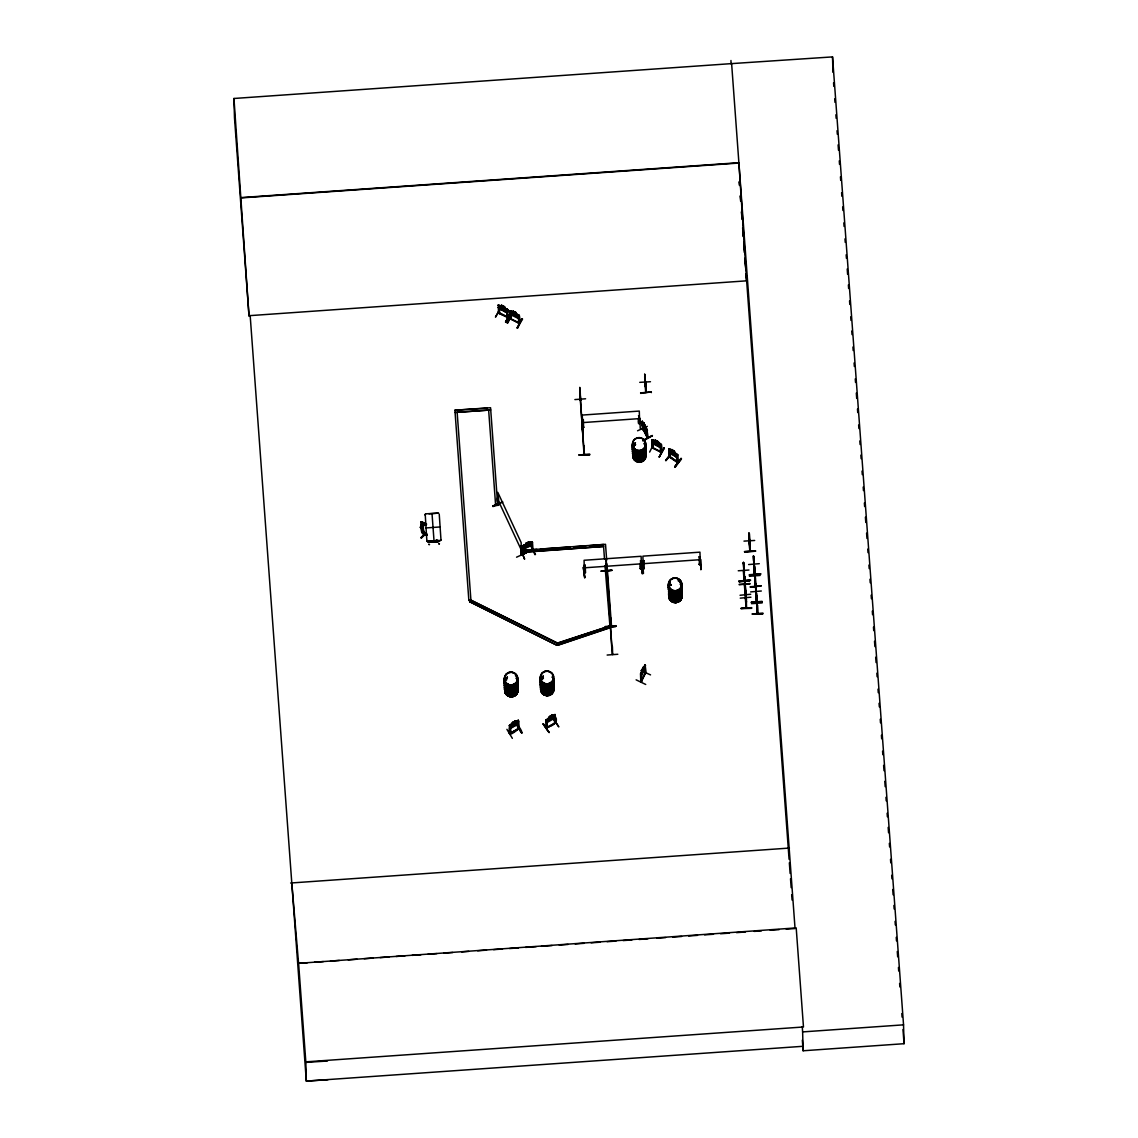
<?xml version="1.0" encoding="UTF-8"?>
<svg xmlns="http://www.w3.org/2000/svg" width="1138" height="1138" viewBox="0 0 1138 1138"><rect width="100%" height="100%" fill="white"/><g stroke="black" fill="none" stroke-linecap="round" stroke-linejoin="round"><path stroke-width="1.5" d="M497.676 504.646L498.202 505.286M498.586 505.087C494.874 496.922 500.35 492.569 498.017 505.414M580.238 391.899L580.522 400.476L580.423 399.054M583.979 454.389L584.207 445.982M606.796 570.508L606.526 571.76L606.44 570.636M610.58 617.422L610.836 625.63M644.833 382.382L645.445 382.965L645.246 380.576M645.417 383.136L645.374 386.678M645.573 391.543L646.085 391.045L645.758 392.468L645.843 383.862L646.185 392.411L645.417 382.055M438.543 541.304C409.637 541.745 448.13 543.352 436.21 539.853L438.699 541.759L429.296 541.745M438.614 541.219L430.861 541.873M505.03 679.414L505.286 678.433M516.894 678.803L515.983 678.376L516.823 677.835M541.332 677.864L541.432 678.234M633.496 443.976L634.293 445.157M633.354 451.032L633.269 450.022M635.018 444.432L634.833 445.186M635.075 444.716L634.52 443.905M644.748 443.407L644.862 443.905M669.372 584.662L670.14 585.558L670.808 584.747M680.055 584.05L680.922 584.135M749.046 541.19L749.188 535.756M745.162 585.999L745.447 598.901L745.575 589.64L746.3 597.991M745.987 606.796L746.272 599.484M750.369 551.148L749.174 537.022M745.774 597.478L746.158 607.72M754.949 573.268L753.584 556.752L757.766 613.482L757.737 612.585M754.551 575.771L755.091 577.051L754.21 568.659M754.963 574.448L754.352 573.31M756.329 592.173L756.201 591.276M757.197 603.922L757.14 605.544M757.225 612.315C757.439 616.938 757.624 601.86 757.197 605.971M757.396 613.339L757.495 605.003M528.544 551.617L523.295 554.135M677.48 454.645L677.793 462.81L669.13 456.907L670.282 457.149L670.111 454.062M669.187 456.879L668.959 448.856L669.969 449.112M670.054 457.433L669.998 449.538L669.201 448.998L669.528 456.551L677.878 462.028M580.053 399.196L580.551 399.993M580.551 400.334L579.754 387.347L583.979 454.119M610.878 625.872L610.395 624.719M744.565 580.565L743.854 570.607M744.921 585.43C743.968 557.392 746.201 604.093 744.921 578.431M746.571 607.934L746.172 596.298M753.74 564.405C754.138 571.973 752.943 543.395 753.783 562.243M754.935 576.369L754.935 573.979M755.803 592.485L755.774 586.226M756.272 592.187L756.215 593.026M756.941 601.348L757.097 605.075M517.875 728.818L509.568 733.768L509.397 725.518M518.146 729.259C509.099 736.528 507.932 735.689 510.293 725.688L510.592 733.185M518.857 728.519L517.932 729.33L518.515 728.448M509.98 734.01L518.942 728.519M546.994 727.111C548.687 727.936 544.462 727.907 547.25 727.082M546.325 727.58L555.614 722.701M554.505 722.829L555.33 722.388M610.153 627.123L610.779 627.493L610.224 626.81M612.201 654.122L606.255 563.708M640.637 676.399L645.26 667.238M641.306 680.709L640.836 681.804M641.32 682.032L645.331 672.487M645.772 672.729L645.232 665.261L645.445 673.724M641.633 674.165L642.629 671.05L641.633 671.918L644.208 666.811L643.269 669.784L644.307 668.888L641.718 674.037M523.011 553.708L532.57 549.597M523.836 546.425C522.285 544.348 524.831 553.836 524.12 553.708M531.987 550.351L532.669 549.554M531.688 549.981L532.826 549.939M532.712 550.237L532.385 542.328L531.503 542.712L531.759 550.109M610.708 627.479L610.437 619.485M424.986 514.831L425.925 513.807L438.642 513.153M441.003 540.209L439.24 514.191M505.357 678.675L505.585 679.457M505.869 679.671L506.481 678.461L505.443 678.817M540.948 677.793L542.641 677.224M552.997 676.925L551.93 677.138L552.912 677.551M669.215 584.448L669.229 585.458M669.457 584.776L670.396 584.221M671.022 585.33L670.993 584.548M641.021 672.444L640.566 673.909L645.189 664.748L645.431 672.8L640.836 681.918M642.045 670.41L641.334 673.981L643.553 670.339L644.264 666.342L643.596 667.608M642.757 428.528L647.351 438.016M646.583 428.613L647.095 430.064L642.287 421.515L643.255 429.723L642.956 428.67L647.764 437.817L647.252 436.935M643.34 429.495L647.28 436.764M646.882 437.248L647.038 429.481L647.735 437.945L647.138 429.922M744.352 584.576L745.191 594.776L744.622 576.994M755.219 585.216L755.604 584.121M755.817 586.198L755.205 585.06M645.715 684.464L636.128 679.841M582.713 427.376L583.666 427.191M582.67 426.85L583.652 427.518L583.41 426.75L582.485 427.561L583.566 427.475L583.339 419.581L582.371 419.652L583.339 419.581M584.32 572.77L584.093 560.28L641.135 556.283L641.377 568.886L641.548 568.132L640.395 568.844L641.363 568.602M644.336 568.289L643.297 568.673L644.108 568.403M640.822 670.538L650.538 674.891M642.003 670.481L643.624 666.541M641.064 673.54L641.32 681.747M645.573 665.417L644.805 666.1M644.805 669.101L641.192 676.285M645.289 673.696L640.794 682.018L640.523 673.767M498.515 313.092L498.302 304.913L507.676 309.536L507.889 317.644L506.823 317.175L507.135 316.492L508.06 317.317L498.757 312.353L499.298 313.419L498.344 313.007L507.79 317.587M504.931 308.057L499.07 308.626L506.638 312.523L498.302 307.502L506.623 312.566L507.648 311.968M499.354 308.811L498.316 307.502M501.389 305.197L504.518 306.734L501.389 305.212L502.982 308.028L505.656 308.54L503.665 308.583M499.568 309.451L495.457 317.132L500.051 309.55M506.51 308.725L507.591 309.721L498.245 305.012M506.723 309.621L507.761 309.721L506.723 309.621L506.979 317.317M507.007 317.26L506.894 309.308M510.436 312.722L505.528 322.082L510.137 314.657M510.549 312.922L505.613 322.111M506.054 322.324L510.08 314.629M488.643 410.107L495.642 505.5L497.719 505.357L490.563 407.717L454.916 410.221L468.856 600.451L470.933 600.309L557.52 643.283L611.476 625.459L557.506 643.041L556.567 645.075L469.98 601.86L470.933 600.082L557.506 643.041L558.203 645.175L610.082 627.735L609.954 614.933M469.98 602.102L470.933 600.082L468.856 600.451M501.502 308.398L501.474 306.62L504.39 308.057L504.433 309.821L501.517 308.37L504.433 309.792M504.376 308.113L501.474 306.634M519.269 323.519L518.331 315.553L519.369 315.667L519.668 323.263L510.251 318.555L509.867 310.902L510.948 311.015M510.052 311.015L510.891 311.115M510.848 311.058L519.284 315.468C520.663 327.63 519.298 321.471 518.587 323.249M510.919 314.785L509.98 313.291L510.919 314.785L518.245 318.455M512.954 311.2L516.126 312.651L512.954 311.2L513.082 312.21L511.531 311.741L511.574 313.476L517.605 316.478L516.026 312.637M507.064 322.993L512.527 313.917L507.591 323.263M509.98 318.882L511.204 319.038L510.194 318.199M518.174 314.586L519.227 315.567M519.284 315.468L518.331 315.553M519.298 318.057L518.174 318.384M518.743 322.481L518.601 323.192L518.501 315.24M517.107 327.858L522.043 318.668L517.619 328.256M517.107 328.014L522.57 319.081M655.147 440.136L658.262 441.715L655.147 440.136C656.484 442.71 649.969 438.671 653.098 440.036M653.056 439.979L660.239 443.763L658.162 441.686M652.088 442.398L660.381 447.519L661.477 447.035L660.296 447.447M652.885 440.79L652.202 440.036L653.184 448.372L652.117 447.632M653.07 443.82L660.381 447.519M654.236 442.838L649.642 452.085M652.074 439.809L652.273 448.045L652.302 447.248M661.306 444.503L661.619 452.654L653.184 447.917M661.406 444.545L660.467 444.617L660.566 452.17L660.637 444.304L661.491 444.73L661.79 452.327L660.652 451.886M661.775 452.056L652.245 447.945M664.194 447.746L659.201 457.063L664.251 447.789M664.336 447.959L659.201 457.063M517.477 724.38L518.402 722.801L517.562 724.365L510.478 728.476L509.411 728.164L517.562 724.365M554.149 718.562L555.131 717.082M555.614 722.986L554.647 723.54L554.306 715.603C559.555 720.624 554.078 725.859 547.25 727.168M425.071 514.575L425.669 513.85M425.228 514.461L426.85 540.692M440.989 539.896L440.136 540.778L427.419 541.219M644.08 443.55L644.99 443.365M645.075 443.991L644.165 444.048M669.158 584.448L671.064 584.562M669.457 585.558L670.951 585.259M641.163 680.766L641.647 681.378L641.391 673.696M646.825 437.148L647.038 429.481M531.332 545.628L532.328 544.177L523.821 548.801L531.403 545.628M582.457 426.921L582.713 427.604L582.258 415.071L639.3 411.074L639.641 423.549L638.546 423.279L639.727 423.322M582.457 427.205L583.41 426.793M638.66 423.265L639.613 423.194M584.292 572.144C585.914 575.501 584.377 563.026 584.235 565.216M584.434 572.371L585.401 572.514M640.367 568.488L641.476 568.772M699.116 556.823L700.112 557.108L699.116 556.823L699.457 564.818L699.187 564.092L700.297 564.647L699.955 552.158L642.913 556.155L643.155 568.644L644.065 567.834L644.336 568.559M699.443 564.491L700.411 564.363L699.415 564.249M512.356 738.349L506.908 729.344M543.096 723.939L549.085 732.531L543.054 723.981M669.201 448.998L669.77 449.837M669.926 449.055L677.579 454.702M671.776 449.567L674.692 451.459L676.029 455.485L670.524 451.644L670.481 449.923L671.889 450.591L671.847 449.482L673.312 452.526L675.716 453.365L673.938 453.18L675.872 455.57L673.369 452.981L670.922 452.156L672.757 452.355L670.908 450.065L671.861 450.406M669.926 452.867L669.087 451.245L676.626 457.533C679.386 457.732 670.438 454.588 669.998 452.782M670.851 453.493L665.588 460.477L671.292 453.82M665.986 460.734L671.292 453.664M677.565 462.725L676.925 454.361L677.722 454.916L677.693 462.839M677.722 454.916L676.712 454.659M677.167 461.615L676.811 461.928M676.911 462.199L676.925 454.361M675.232 467.177L681.506 458.77L674.806 466.736M644.677 665.474L645.189 664.748M520.706 549.512L524.618 559.185L520.777 549.526M421.387 527.435L420.349 527.15L424.303 523.295L426.11 524.077M420.377 527.577L424.303 523.295M420.349 527.15L421.359 527.008M424.417 524.035L426.48 523.964M424.858 524.063L421.387 521.773L420.875 524.689A15.818 13.628 -66.5 0 0 421.259 529.91L421.785 532.598L426.906 534.832M421.103 537.463C432.013 527.847 418.115 539.583 422.042 537.392L425.669 533.878L421.131 537.89M509.298 725.575L518.345 720.311L518.359 722.957M509.454 725.617L510.45 724.721M509.71 733.569L518.672 728.491L518.345 720.311M518.914 728.875L518.473 720.937L517.634 721.421L517.747 729.017M547.392 727.523L546.965 719.87C544.604 725.831 547.805 735.859 546.112 719.799L555.06 714.593L554.092 714.82M633.269 443.877L634.25 443.55M506.737 679.656L505.044 679.116M549.071 717.637L547.563 718.832L547.606 720.567L551.958 718.789L553.438 717.168L553.395 715.446L551.887 716.001L551.958 714.991L548.971 717.665M510.734 733.341L510.293 725.688M525.884 544.249C515.258 549.256 537.15 539.099 529.085 542.854M543.438 723.74L549.085 732.531M652.174 439.88L652.287 447.718M525.941 544.12L524.348 545.13L524.39 546.866L530.593 544.163L530.55 542.442L528.942 542.826M610.907 625.701L610.295 624.833M743.982 569.128C744.622 573.609 742.275 550.408 743.911 571.233M756.201 592.727L755.973 584.093M756.599 603.339L756.656 604.235M516.097 724.024L514.561 723.768L516.453 721.634L513.963 723.91L511.375 724.55L513.309 724.508L511.346 726.769L513.921 724.351C520.891 722.573 526.652 745.262 516.567 723.868M552.755 718.206L551.219 717.964L553.082 715.802L550.621 718.092L548.032 718.732L549.981 718.69L548.004 720.951L550.579 718.533L552.755 718.206L558.801 726.898L553.224 718.05M638.788 423.45L639.499 423.094M512.342 722.658L517.434 720.639M512.441 722.63L515.258 720.994M512.413 723.768L515.23 722.132M509.653 726.485L510.493 726.001M517.932 729.33L517.833 721.734L518.658 721.25M552.015 715.091L549 716.84L549.113 719.685L551.93 718.05L551.887 716.314L549.071 717.95M546.325 720.667L546.965 719.87M555.33 715.432L554.306 715.603M546.653 728.192L555.572 722.786L555.003 714.493M546.681 728.249L547.15 720.183M642.188 421.06L642.429 429.211M646.27 430.264L643.895 422.753L646.27 430.207L643.112 424.403M643.866 423.805L643.425 422.995M646.669 433.592C647.835 435.157 641.021 426.266 642.116 422.852L642.799 423.009M646.725 432.397L642.885 425.342M637.565 430.776L647.294 426.366M643.838 428.67L645.488 432.596L645.26 431.458M643.852 429.595L643.169 426.878M646.981 431.757L642.23 422.795M647.494 430.306L646.711 429.652M642.828 440.449L652.387 435.726M642.885 440.548L652.316 435.47M643.098 440.947L652.359 435.683M634.591 445.271L633.141 444.802M505.428 678.248L506.695 678.319M506.552 679.813L505.372 679.756M541.048 678.248L542.499 678.717M669.3 456.196L678.006 462.455M521.745 732.915L516.097 724.152M498.302 497.775L497.562 497.064M425.74 535.031L427.276 534.789L424.872 534.576M498.046 504.091L498.586 505.272L498.103 504.461L492.754 506.069L502.726 502.171M492.782 506.097L502.541 501.787M499.511 503.565L493.01 506.595M498.501 505.03L497.79 492.341L521.176 542.627L521.133 555.003L520.891 546.368L521.161 554.903L521.247 553.964M526.282 552.826L516.552 557.193M525.955 544.433L528.942 543.139M532.527 542.655L531.503 542.712M531.702 550.251L532.684 549.825M522.883 553.793L532.726 550.195M534.945 554.704L530.621 545.102L535.486 554.462M507.633 317.36L507.875 316.905M652.401 447.305L653.354 448.059M652.401 447.575L661.363 452.369M514.404 313.96L517.235 314.415L515.286 314.486L517.406 316.606L514.661 314.373L511.986 313.932L513.992 313.832L511.972 311.826L514.476 313.889M506.552 312.495L507.733 312.082L507.562 309.55M518.231 318.284L519.241 317.9M656.64 442.966L659.371 443.464L657.423 443.536L659.542 445.655L656.811 443.422L654.137 442.952L656.142 442.881L654.122 440.847L656.797 443.123M558.189 644.947L610.068 627.507M424.887 534.647L425.953 534.888M532.584 549.867L532.314 541.788L531.19 541.844M638.589 422.923L639.727 422.909M643.326 567.89L644.108 568.36M643.183 568.218L644.222 568.573L643.994 560.664L643.027 560.735L643.994 560.664M517.321 720.596L518.402 720.411M523.75 553.637L523.679 546.098M639.542 423.663L639.613 422.923M421.003 522.072L422.34 521.929M422.767 528.672A8.876 7.653 -66.5 0 0 423.805 532.2L425.242 533.181A8.279 7.141 -66.5 0 1 424.517 523.295L423.265 524.831A8.876 7.653 -66.5 0 0 422.753 527.719M421.785 532.598L423.379 532.584M633.809 443.834L634.577 444.19M644.649 444.361L644.777 444.247A6.686 6.458 -1.5 0 1 645.474 445.712A6.672 6.444 -1.5 0 0 644.677 444.218M542.271 678.831L541.546 678.789M581.916 422.212L582.741 432.525M583.31 567.464L584.719 577.748L583.296 567.478M643.468 573.495L642.714 563.154M426.409 523.864L424.431 523.75M427.234 534.334L426.11 534.447A24.538 6.472 -4.2 0 1 424.303 534.561L423.421 534.519L422.781 525.742M426.423 524.618L425.399 524.774A24.197 6.373 -4.2 0 1 422.724 524.917L423.464 524.974A24.538 6.472 -4.2 0 0 425.399 524.846A25.192 6.643 -4.2 0 1 424.005 524.945M426.466 524.774L425.413 525.002A25.192 6.643 -4.2 0 1 424.019 525.087M426.124 534.59L427.177 534.519M427.191 534.661L426.124 534.746A25.192 6.643 -4.2 0 1 424.261 534.86L424.033 534.874M645.118 374.686L645.459 386.963L644.833 374.957L645.047 380.192M639.755 382.34L650.467 381.728M640.594 392.894L651.277 391.913L640.637 393.407M574.889 399.58L585.586 398.784M638.461 415.726C640.025 414.801 637.223 421.088 638.688 423.635M639.912 418.158L640.225 428.372M578.943 454.987L589.683 454.745L578.943 454.987L589.64 454.019M606.611 563.338L606.924 572.869M640.281 560.934C641.932 560.095 638.759 565.799 640.395 568.844L640.481 568.203M641.163 563.424L642.131 573.708M606.426 570.807C587.393 572.115 625.559 568.772 606.938 570.977M584.548 572.812L585.515 572.684L585.174 564.789M699.315 564.363L700.24 564.249M700.809 569.612L700.539 559.242L700.965 569.583M605.373 626.967L616.056 626.156M616.028 625.687L605.331 626.497M605.089 627.209L615.786 626.441L605.103 627.379M612.415 646.54L612.657 654.592L612.6 653.753M607.137 655.047L617.82 654.265M250.175 315.752L249.009 315.838L234.471 117.541L233.959 98.48L731.62 63.614L795.049 928.537L786.187 929.149M802.347 1040.132L803.129 1050.772L904.041 1043.702L903.544 1024.84L832.532 56.9L731.62 63.614M241.228 197.571L738.889 162.691L746.656 280.83L248.994 315.695L233.959 98.48M241.242 197.912L738.903 163.047M644.99 381.13L644.762 374.217L645.018 383.307M644.691 376.706L644.791 378.684M487.178 408.186L454.916 410.221M456.765 412.34L489.027 410.078M582.457 422.611L639.499 418.613M497.704 505.13L495.642 505.5M428.983 513.793L438.116 513.153M440.136 540.45L427.675 541.29M748.832 533.039L749.16 539.014M749.032 534.462L749.33 533.509L750.269 551.148L749.487 541.674M536.88 549.355L522.868 550.337L605.516 544.305L606.682 560.195M540.379 549.113L570.166 547.022M573.666 546.781L585.928 545.927M589.427 545.671L603.439 544.462L604.477 558.801M748.904 535.529L749.188 537.662M523.011 552.115L603.581 546.468L523.011 552.343L522.868 550.109M749.43 539.469L749.444 541.404M743.982 541.119L754.679 540.465M749.7 543.637L749.999 542.684M749.586 545.443L749.089 536.539M744.75 551.646L744.778 552.215C777.752 549.227 722.232 553.353 755.433 550.735M584.292 567.819L641.334 563.822M643.112 563.694L700.154 559.697M753.655 556.994L753.456 556.254M753.655 557.691L753.953 556.724M753.683 558.388L753.868 561.119M753.825 559.299L753.598 558.075M743.64 563.139L744.423 572.428M743.655 563.893L743.214 562.983M759.302 563.68L748.619 564.548M753.854 565.145L754.153 564.164M754.323 566.852L753.797 560.252M754.21 566.411L754.224 564.861L754.722 577.08M743.768 567.108L745.561 594.633M754.266 568.9L754.437 568.004L754.38 568.772M738.249 570.778L748.946 570.024M754.537 570.138L755.006 574.249M754.451 569.825L754.707 571.006M744.266 572.13L744.024 580.252M754.494 572.457L754.508 570.494L754.494 572.514M744.38 574.918L743.74 566.568L743.868 567.734M749.373 574.704L760.07 573.979L749.416 575.444C755.917 573.78 771.905 573.353 749.373 574.932M760.17 575.43L749.473 576.297M744.793 577.179L744.508 585.501M754.736 572.869L755.191 578.602M744.807 581.148L745.518 588.958L744.721 578.73L744.778 580.935M754.878 577.151L755.191 578.147M739.003 580.935C753.37 579.967 753.256 580.536 739.046 581.66C745.546 580.01 761.535 579.583 739.003 581.162M739.046 581.632L749.743 580.892M755.134 580.65L754.636 565.899M739.273 584.818L749.928 583.495M739.231 584.278L749.97 584.064M760.924 585.729L750.283 587.194L760.938 585.985M760.938 585.928L750.241 586.739M755.632 588.076L757.396 613.51M756.087 591.988L755.732 585.216M745.219 590.352L745.788 593.097M745.646 590.508L746.329 602.045M755.959 590.067L756.272 593.794L755.86 592.315M761.322 591.006L750.625 591.916M745.632 592.13L746.144 599.313M745.859 594.207L745.731 592.386M756.116 592.229L757.083 604.776M750.724 594.249L740.041 595.259M746.059 596.084L746.115 594.648M756.457 595.871L756.528 596.796M756.514 596.113L756.329 595.373L756.528 596.198M750.938 597.208L740.255 598.147M756.542 597.493L756.998 601.732L756.742 600.224M746.229 598.389L746.428 599.783M746.343 600.423L746.172 608.09L745.319 598.005M751.379 602.158L762.119 602.059L751.393 602.358M751.393 602.301L762.076 601.319M762.175 602.912L751.493 603.666M741.009 608.304L751.749 608.289L741.023 608.588M741.009 608.531L751.706 607.635M752.246 614.051L762.986 613.809L752.246 613.979L762.929 613.069M290.617 883.017L789.445 848.066M307.431 962.705L298.569 963.317L796.202 927.897L803.471 1026.988L305.823 1061.854L306.321 1081.1L327.972 1079.72M314.529 962.207L323.391 961.582M330.475 961.084L339.352 960.458M348.214 959.846L357.076 959.22M364.174 958.722L373.036 958.096M380.135 957.613L388.997 956.987M396.095 956.489L404.957 955.863M412.041 955.365L420.918 954.754M428.002 954.256L436.878 953.63M443.962 953.132L452.824 952.506M461.701 951.894L468.785 951.396M477.661 950.771L486.523 950.159M493.608 949.661L502.484 949.035M509.568 948.537L518.444 947.911M525.528 947.413L536.169 946.674M541.489 946.304L552.129 945.55M559.227 945.052L568.09 944.44M575.174 943.943L584.05 943.317M591.134 942.819L600.011 942.207M607.095 941.709L615.957 941.083M623.055 940.585L631.917 939.96M639.015 939.462L647.878 938.85M656.74 938.224L665.616 937.598M672.7 937.1L681.562 936.489M688.661 935.991L697.523 935.365M704.621 934.867L713.483 934.255M720.582 933.757L729.444 933.132M736.542 932.634L745.404 932.008M754.266 931.396L761.365 930.898M770.227 930.272L779.089 929.646M803.129 1050.772L802.631 1031.91L903.544 1024.84M802.205 1046.348L306.321 1081.1L250.175 315.624L248.994 315.695M305.838 1062.394L327.488 1061.029M503.053 308.469L500.35 308.028L502.37 307.929L499.909 305.852L499.952 307.587L501.531 309.109L505.983 310.603L504.419 306.719L505.941 308.867M505.997 310.56L499.952 307.573M424.403 523.807L424.943 524.22M641.704 563.367L642.572 573.68M422.369 532.527L423.009 532.641M633.98 443.578L634.904 443.976M680.538 584.619L680.666 584.633A6.686 6.458 -1.5 0 1 676.513 594.505A6.686 6.458 -1.5 0 1 668.618 586.98A6.672 6.444 -1.5 0 0 676.513 594.491A6.672 6.444 -1.5 0 0 680.709 584.576M542.015 678.646L541.275 678.12M422.354 522.143L421.387 521.773M642.885 429.965L642.614 421.345M499.909 305.852L501.46 306.307M546.126 722.175L547.15 722.488M610.622 626.754L610.679 627.493M610.253 627.237L610.153 613.809L606.127 558.786L606.526 571.945M426.892 540.635L427.689 541.603M523.949 548.843L522.698 548.36L522.74 545.827L523.196 554.377M584.391 453.422L584.576 454.346M421.8 521.901L425.754 523.423M424.517 523.295L420.989 521.858M425.242 533.181L422.582 532.527L426.537 534.163M755.006 575.629L754.679 570.721M755.063 575.984L755.191 576.838M756.827 600.423L756.67 599.356M757.012 602.998L756.685 598.076M501.972 306.108L503.85 307.061M499.269 305.553L498.245 305.453L499.113 305.88L499.155 313.462M469.98 601.86L556.567 645.075M510.137 318.697L519.568 323.206M509.966 318.555L519.397 323.533M427.419 541.418L426.835 540.379M646.142 391.387L645.843 383.862M580.423 399.168L580.508 400.377M749.487 543.125L749.231 541.844M754.779 573.452L754.665 571.987M756.542 601.874L756.357 600.665M757.026 603.112L757.197 604.193M658.134 442.71L659.699 443.806L659.741 445.541L653.724 442.497L653.681 440.762L655.218 441.245L655.26 440.221M507.889 317.175L498.458 313.05M506.467 308.768L507.633 309.636M660.253 443.664L661.349 444.645M643.112 425.143L646.284 430.946L646.327 432.682L643.24 427.333L644.25 428.173L643.112 425.1L645.957 430.278L644.919 429.424L645.602 432.54M645.146 380.974L645.26 382.581M645.374 384.431L645.417 382.823M499.568 313.149L499.354 308.569M652.245 442.355L653.198 443.72M643.07 422.667L643.88 423.862L643.895 422.753M554.163 718.448L547.079 722.559L546.027 722.246L545.956 719.757M515.372 721.833L516.737 721.264L516.78 722.986L512.47 726.243L510.948 726.371L510.905 724.65L512.399 723.455L510.35 724.621M646.256 430.264L643.425 425.071L644.464 425.925L643.397 422.995M645.26 431.757L644.279 429.965M542.57 677.779L541.901 677.181A6.672 6.444 -1.5 0 0 545.785 687.608A6.672 6.444 -1.5 0 0 553.367 679.173A6.686 6.458 -1.5 0 1 549.782 687.167A6.686 6.458 -1.5 0 1 541.204 684.422A6.686 6.458 -1.5 0 1 543.31 675.944M520.891 546.368L521.304 547.207L520.55 546.51M525.856 543.31L529.014 541.816L528.985 544.86L525.998 546.169L525.912 543.196M497.975 499.881L521.375 550.166M642.287 425.285L642.899 426.693M610.082 627.735L604.989 565.629M558.203 645.175L557.506 643.041M756.998 602.272L757.097 603.481M744.081 580.252L743.299 570.366M646.569 429.908L647.038 431.857M642.828 425.441L642.358 423.492L642.785 425.399M510.08 318.868L509.924 310.802M755.803 587.578L755.973 589.043M755.931 589.071L756.03 589.968M745.931 595.985L745.788 594.463M753.825 558.971L754.167 563.637M754.067 563.082L754.195 564.192M745.162 584.192L745.091 583.723M745.987 596.497L746.115 597.635L745.874 593.183M745.888 595.103L745.746 593.936L746.443 602.158M754.181 565.273L754.124 566.354M756.016 592.77L756.13 593.709M756.884 604.506L756.983 605.459L756.813 602.03M744.238 571.404L744.337 572.357M746.244 598.773L746.343 599.726M645.203 383.364L645.303 384.317M755.66 584.448L755.589 583.609L755.547 584.448M644.62 374.231L644.848 375.042M743.768 563.21L743.569 562.272L743.868 571.532M745.575 589.64L745.774 590.579M755.604 585.444L755.717 586.824M756.457 597.18L756.585 598.574M748.96 534.86L749.074 536.24M743.925 565.472L743.811 564.078L744.053 568.716M744.849 578.132L744.963 579.512M745.817 591.447L745.945 592.827M644.777 376.038L644.905 377.418M291.783 882.946L298.569 963.317M753.911 564.292L753.897 563.552M754.779 576.041L754.736 575.06M756.784 603.41L756.756 602.671M749.273 541.048L749.259 540.223M651.334 392.61L651.277 391.885M644.833 382.098L645.744 392.354M611.96 570.38L601.277 571.205M581.987 422.084L582.884 432.54M583.979 453.393L584.107 454.489M583.865 567.279L584.719 577.748M753.811 560.778L753.64 558.744L753.626 560.764M755.888 590.807L755.917 591.532M739.188 181.767L739.458 185.295M740.255 195.921L740.653 201.227M741.45 211.839L741.99 218.909M743.327 236.604L742.659 227.756L743.427 236.875M743.854 243.674L744.522 252.522M745.063 259.606L745.859 270.218M746.656 280.83L746.13 273.746L789.075 859.261M746.13 597.507L746.059 596.767L746.144 597.578M423.976 533.964L424.033 534.732M743.726 565.017L744.124 571.959M744.11 569.526L744.138 570.209M423.791 531.645L423.919 533.196M833.557 82.846L833.813 86.388M834.723 98.807L834.979 102.349M835.889 114.753L836.145 118.309M837.056 130.714L837.326 134.256M838.109 144.896L838.493 150.216M839.275 160.856L839.531 164.398M840.441 176.803L840.698 180.345M841.608 192.763L841.878 196.305M842.661 206.945L842.917 210.487M843.827 222.892L844.083 226.448M844.993 238.852L845.25 242.394M846.16 254.812L846.43 258.354M847.213 268.995L847.597 274.315M848.379 284.941L848.635 288.497M849.545 300.901L849.802 304.443M850.712 316.862L850.982 320.404M851.765 331.044L852.021 334.586M852.931 346.99L853.187 350.532M854.097 362.951L854.354 366.493M855.264 378.897L855.534 382.453M856.302 393.079L856.701 398.4M857.483 409.04L857.739 412.582M858.649 425L858.905 428.542M859.816 440.947L860.086 444.503M860.854 455.129L861.125 458.685M862.035 471.089L862.291 474.631M863.201 487.05L863.458 490.592M864.368 502.996L864.638 506.538M865.406 517.178L865.805 522.498M866.587 533.139L866.971 538.459M867.753 549.085L868.01 552.641M868.92 565.045L869.19 568.587M869.958 579.228L870.229 582.77M871.139 595.188L871.395 598.73M872.305 611.134L872.562 614.691M873.472 627.095L873.728 630.637M874.51 641.277L874.909 646.597M875.691 657.238L876.075 662.544M876.857 673.184L877.114 676.726M878.024 689.144L878.28 692.686M879.062 703.327L879.333 706.869M880.243 719.273L880.499 722.829M881.409 735.233L881.665 738.775M882.576 751.194L882.832 754.736M883.614 765.376L884.013 770.696M884.795 781.322L885.179 786.643M885.961 797.283L886.218 800.825M887.128 813.243L887.384 816.785M888.166 827.426L888.565 832.731M889.333 843.372L889.603 846.914M890.513 859.332L890.77 862.874M891.68 875.278L891.936 878.835M892.718 889.461L893.117 894.781M893.885 905.421L894.155 908.963M895.065 921.382L895.322 924.924M896.232 937.328L896.488 940.87M897.27 951.51L897.669 956.83M898.437 967.471L898.707 971.013M899.617 983.417L899.874 986.973M901.822 1013.56L902.078 1017.102M902.989 1029.52L904.041 1043.702M802.247 1026.661L802.631 1031.91M739.657 185.451L739.401 181.909M740.425 195.907L740.824 201.412M741.592 211.824L742.132 219.136M743.811 242.195L744.593 252.835M744.992 258.155L745.902 270.56M789.345 862.817L790.128 873.443M790.512 878.764L791.166 887.64M791.678 894.724L792.076 900.044M755.39 586.141L753.854 560.778M749.046 540.92L749.899 551.176M607.066 565.486L611.476 625.701M610.139 622.472L612.159 649.983M579.939 394.886L583.979 449.908M470.933 600.309L457.149 412.312M422.554 532.228L422.539 532.015A15.221 13.115 -66.5 0 1 421.814 522.129M298.554 962.776L305.823 1061.854M756.685 599.826L756.4 597.863L756.5 599.882M756.813 601.732L756.941 603.723M753.939 562.613L754.081 564.619M755.091 576.61L755.063 578.161M756.514 598.915L756.656 601.348M755.646 587.165L755.788 589.598M754.508 571.546L754.707 573.723M744.892 579.854L745.12 582.414M644.833 377.773L644.976 380.206M755.646 588.133L755.803 585.729L755.831 586.81M832.532 56.9L832.945 72.334M756.642 593.268L756.813 601.803M756.272 593.282L756.727 604.335M755.959 590.295L756.272 596.141M755.49 577.649L755.874 592.699M755.12 577.677L755.404 586.255M749.33 533.509L749.729 550.365M748.946 533.025L749.231 542.115M745.205 582.983L745.248 584.704M730.966 60.513L731.051 63.913M744.167 568.929L744.209 570.664M657.593 441.686L655.73 440.733M645.104 425.399L644.136 423.905M645.09 664.706L645.289 673.895M643.496 667.864L642.102 672.444L642.031 669.485M643.212 667.295L642.287 669.13M609.712 611.206L609.769 613.41M554.903 714.564L554.974 717.04M551.958 714.991L551.944 716.101M551.361 715.532L549.554 716.584M513.11 311.172L513.138 312.111M510.905 311.442L511.033 319.351M515.187 720.895L515.272 723.868L512.456 725.503L512.37 722.53M514.689 721.35L512.882 722.388M490.72 409.964L455.072 412.454M440.164 526.951L425.911 527.947M434.047 541.204L432.027 513.693M681.449 584.349A6.672 6.444 -1.5 0 1 675.602 592.884A6.672 6.444 -1.5 0 1 668.575 585.245A6.686 6.458 -1.5 0 0 673.298 592.656A6.686 6.458 -1.5 0 0 681.378 588.759A6.686 6.458 -1.5 0 0 678.063 580.65M670.097 582.243A6.672 6.444 -1.5 0 0 669.13 583.652A6.686 6.458 -1.5 0 1 670.083 582.229M670.083 581.902A6.672 6.444 -1.5 0 0 669.13 583.296A6.686 6.458 -1.5 0 1 670.069 581.888M680.809 584.633A6.785 6.543 -1.5 0 1 676.541 594.719A6.686 6.458 -1.5 0 1 668.618 587.322M668.532 587.08A6.785 6.543 -1.5 0 0 676.541 594.719A6.686 6.458 -1.5 0 0 680.737 584.918A6.672 6.444 -1.5 0 1 677.366 594.619A6.672 6.444 -1.5 0 1 668.532 589M680.737 586.568A6.643 6.415 -1.5 0 1 677.394 596.212A6.643 6.415 -1.5 0 1 668.603 590.622A6.686 6.458 -1.5 0 0 677.423 596.383A6.686 6.458 -1.5 0 0 680.78 586.667M680.752 586.867A6.643 6.415 -1.5 0 1 677.409 596.525A6.643 6.415 -1.5 0 1 668.603 590.935M680.894 592.5A6.643 6.415 -1.5 0 1 675.858 602.486A6.643 6.415 -1.5 0 1 669.414 593.296A6.686 6.458 -1.5 0 0 675.858 602.642A6.686 6.458 -1.5 0 0 680.937 592.585A6.657 6.43 -1.5 0 1 675.858 602.614A6.657 6.43 -1.5 0 1 669.4 593.41M680.965 590.679A6.785 6.543 -1.5 0 1 676.697 600.75A6.785 6.543 -1.5 0 1 668.689 593.111M668.717 591.177A6.686 6.458 -1.5 0 0 676.626 598.702A6.686 6.458 -1.5 0 0 680.837 588.759A6.672 6.444 -1.5 0 1 677.466 598.474A6.672 6.444 -1.5 0 1 668.632 592.855M680.937 592.514A6.7 6.458 -1.5 0 1 675.858 602.585A6.7 6.458 -1.5 0 1 669.357 593.325M504.547 681.164A6.686 6.458 -1.5 0 0 511.574 688.817A6.686 6.458 -1.5 0 0 517.434 680.268A6.672 6.444 -1.5 0 1 511.574 688.803A6.672 6.444 -1.5 0 1 504.547 681.164M507.363 677.039A6.686 6.458 -1.5 0 0 505.087 679.571A6.672 6.444 -1.5 0 1 506.069 678.163M504.632 683.141A6.643 6.415 -1.5 0 0 511.631 690.752A6.657 6.43 -1.5 0 0 517.463 682.359M515.443 675.759A6.686 6.458 -1.5 0 1 516.609 677.025M516.752 682.601A6.686 6.458 -1.5 0 1 512.541 692.544A6.686 6.458 -1.5 0 1 504.646 685.019A6.672 6.444 -1.5 0 0 511.673 692.644A6.672 6.444 -1.5 0 0 517.52 684.123M516.88 684.863A6.785 6.543 -1.5 0 1 512.626 694.948A6.785 6.543 -1.5 0 1 504.603 687.309M517.52 684.464A6.672 6.444 -1.5 0 1 511.687 692.999A6.672 6.444 -1.5 0 1 504.66 685.361A6.686 6.458 -1.5 0 0 512.555 692.9A6.686 6.458 -1.5 0 0 516.752 682.956M517.449 682.558A6.643 6.415 -1.5 0 1 511.631 691.051A6.643 6.415 -1.5 0 1 504.646 683.454M553.737 682.786A6.643 6.415 -1.5 0 1 545.842 689.543A6.643 6.415 -1.5 0 1 541.133 680.453A6.686 6.458 -1.5 0 0 545.842 689.699A6.686 6.458 -1.5 0 0 553.779 682.9M542.086 679.059A6.643 6.415 -1.5 0 1 543.381 677.949A6.686 6.458 -1.5 0 0 542.058 679.144M553.381 679.514A6.672 6.444 -1.5 0 1 549.782 687.508A6.672 6.444 -1.5 0 1 541.233 684.763A6.686 6.458 -1.5 0 1 543.324 676.285A6.672 6.444 -1.5 0 0 541.233 684.763A6.686 6.458 -1.5 0 0 546.823 693.995A6.686 6.458 -1.5 0 0 553.537 685.446A6.672 6.444 -1.5 0 1 546.823 693.981A6.672 6.444 -1.5 0 1 541.219 684.749A6.686 6.458 -1.5 0 0 549.796 687.508A6.686 6.458 -1.5 0 0 553.395 679.514M540.991 676.385A6.686 6.458 -1.5 0 0 545.728 685.531A6.686 6.458 -1.5 0 0 553.68 678.732A6.672 6.444 -1.5 0 1 545.728 685.517A6.672 6.444 -1.5 0 1 541.005 676.385M553.779 678.945A6.785 6.543 -1.5 0 1 545.714 685.844A6.785 6.543 -1.5 0 1 540.906 676.569M552.627 675.759A6.785 6.543 -1.5 0 1 553.424 677.281M553.751 683.099A6.643 6.415 -1.5 0 1 545.856 689.856A6.643 6.415 -1.5 0 1 541.133 680.766M542.101 679.372A6.643 6.415 -1.5 0 1 543.395 678.262M553.552 687.082A6.643 6.415 -1.5 0 1 546.866 695.588A6.643 6.415 -1.5 0 1 541.29 686.385M645.829 449.339A6.643 6.415 -1.5 0 1 637.934 456.096A6.643 6.415 -1.5 0 1 633.226 447.006M634.179 445.612A6.643 6.415 -1.5 0 1 635.473 444.503A6.686 6.458 -1.5 0 0 634.151 445.726A6.686 6.458 -1.5 0 1 635.459 444.588M645.701 449.396A6.672 6.444 -1.5 0 1 635.473 453.564A6.672 6.444 -1.5 0 1 635.417 442.853M645.829 447.718A6.686 6.458 -1.5 0 1 636.227 453.991A6.686 6.458 -1.5 0 1 635.417 442.838M644.634 442.127A6.686 6.458 -1.5 0 1 639.57 452.184A6.686 6.458 -1.5 0 1 633.084 442.938A6.672 6.444 -1.5 0 0 639.556 452.17A6.672 6.444 -1.5 0 0 644.62 442.141M645.659 447.305A6.672 6.444 -1.5 0 1 636.981 452.213A6.672 6.444 -1.5 0 1 633.098 443.294A6.686 6.458 -1.5 0 0 639.57 452.54A6.686 6.458 -1.5 0 0 644.649 442.483A6.672 6.444 -1.5 0 1 645.758 445.627M645.829 449.652A6.643 6.415 -1.5 0 1 637.949 456.409A6.643 6.415 -1.5 0 1 633.226 447.319M634.193 445.925A6.643 6.415 -1.5 0 1 635.488 444.802M645.971 453.649A6.672 6.444 -1.5 0 1 638.048 460.435A6.672 6.444 -1.5 0 1 633.311 451.302A6.686 6.458 -1.5 0 0 638.902 460.549A6.686 6.458 -1.5 0 0 645.63 451.999M645.63 453.635A6.643 6.415 -1.5 0 1 638.959 462.142A6.643 6.415 -1.5 0 1 633.382 452.938M645.673 453.735A6.686 6.458 -1.5 0 1 638.959 462.284A6.686 6.458 -1.5 0 1 633.34 453.038M645.573 449.567A6.686 6.458 -1.5 0 1 638.845 458.116A6.686 6.458 -1.5 0 1 633.24 448.87A6.672 6.444 -1.5 0 0 637.977 458.002A6.672 6.444 -1.5 0 0 645.9 451.217M645.63 451.644A6.686 6.458 -1.5 0 1 638.902 460.207A6.686 6.458 -1.5 0 1 633.283 450.947A6.672 6.444 -1.5 0 0 638.034 460.079A6.672 6.444 -1.5 0 0 645.957 453.294M426.096 534.362A24.197 6.373 -4.2 0 1 423.421 534.519M428.727 544.391L429.453 544.533L428.727 544.391M438.671 543.694L439.41 543.836L438.671 543.694M524.817 545.088L526.88 545.273L524.789 547.293L527.534 545.187L530.336 544.889L528.217 544.689L530.237 542.769L527.577 544.761L524.817 545.088M681.05 458.315L674.749 466.865L681.093 458.472M528.388 542.285L526.467 543.423L528.388 542.285M743.754 564.761L743.74 566.895L743.754 564.761M425.584 533.95L424.759 534.376L425.584 533.95M422.113 537.321L421.288 537.748L422.113 537.321M515.457 312.623L513.579 311.698L515.457 312.623M515.998 313.974L513.096 312.523L513.138 314.244L516.055 315.71L515.998 313.974M658.134 443.023L655.232 441.558L655.275 443.279L658.177 444.759L658.134 443.023M674.066 451.345L672.345 450.15L674.066 451.345M674.564 452.753L671.904 450.904L671.946 452.639L674.606 454.489L674.564 452.753M645.445 428.699L643.88 424.175L645.445 428.713M645.516 431.174L643.937 426.65L645.516 431.174M670.709 589.228A6.657 6.43 -1.5 0 0 681.619 585.572A6.657 6.43 -1.5 0 0 672.914 578.289A6.686 6.458 -1.5 0 0 670.695 589.242A6.686 6.458 -1.5 0 0 681.648 585.572A6.686 6.458 -1.5 0 0 672.899 578.26A6.657 6.43 -1.5 0 0 670.709 589.228M670.723 589.384A6.643 6.415 -1.5 0 0 681.605 585.743A6.643 6.415 -1.5 0 0 672.914 578.488A6.643 6.415 -1.5 0 0 670.723 589.384M675.602 592.528A6.672 6.444 -1.5 0 0 681.434 583.993A6.686 6.458 -1.5 0 1 675.602 592.542A6.686 6.458 -1.5 0 1 668.561 584.889A6.672 6.444 -1.5 0 0 675.602 592.528M680.652 582.485A6.672 6.444 -1.5 0 0 679.5 581.234A6.686 6.458 -1.5 0 1 680.666 582.485M675.816 600.892A6.672 6.444 -1.5 0 0 680.88 590.85A6.686 6.458 -1.5 0 1 675.816 600.907A6.686 6.458 -1.5 0 1 669.329 591.66A6.672 6.444 -1.5 0 0 675.816 600.892M676.626 598.36A6.686 6.458 -1.5 0 0 680.823 588.417A6.672 6.444 -1.5 0 1 676.612 598.346A6.686 6.458 -1.5 0 1 668.717 590.821A6.672 6.444 -1.5 0 0 676.612 598.346M676.669 600.423A6.672 6.444 -1.5 0 0 680.865 590.508A6.686 6.458 -1.5 0 1 676.669 600.437A6.686 6.458 -1.5 0 1 668.774 592.912A6.672 6.444 -1.5 0 0 676.669 600.423M506.638 683.412A6.657 6.43 -1.5 0 0 517.548 679.756A6.686 6.458 -1.5 0 0 508.828 672.458A6.686 6.458 -1.5 0 0 506.623 683.426A6.643 6.415 -1.5 0 0 517.534 679.941A6.643 6.415 -1.5 0 0 508.842 672.672A6.643 6.415 -1.5 0 0 506.652 683.582A6.686 6.458 -1.5 0 0 517.577 679.77A6.657 6.43 -1.5 0 0 508.828 672.487A6.657 6.43 -1.5 0 0 506.638 683.412M511.588 689.144A6.672 6.444 -1.5 0 0 517.42 680.609A6.686 6.458 -1.5 0 1 511.588 689.159A6.686 6.458 -1.5 0 1 504.547 681.52A6.672 6.444 -1.5 0 0 511.588 689.144M507.377 677.394A6.672 6.444 -1.5 0 0 505.116 679.927A6.686 6.458 -1.5 0 1 507.377 677.394M511.631 690.752A6.643 6.415 -1.5 0 0 517.434 682.245A6.686 6.458 -1.5 0 1 511.631 690.894A6.686 6.458 -1.5 0 1 504.589 683.255A6.657 6.43 -1.5 0 0 511.631 690.88M510.649 686.74A6.686 6.458 -1.5 0 0 517.377 678.177A6.672 6.444 -1.5 0 1 510.649 686.726A6.686 6.458 -1.5 0 1 505.044 677.48A6.672 6.444 -1.5 0 0 510.649 686.726M510.663 687.067A6.672 6.444 -1.5 0 0 517.363 678.533A6.686 6.458 -1.5 0 1 510.663 687.082A6.686 6.458 -1.5 0 1 505.044 677.835A6.672 6.444 -1.5 0 0 510.663 687.067M511.744 695.076A6.672 6.444 -1.5 0 0 517.577 686.541A6.686 6.458 -1.5 0 1 511.744 695.09A6.686 6.458 -1.5 0 1 504.703 687.452A6.672 6.444 -1.5 0 0 511.744 695.076M511.73 694.735A6.672 6.444 -1.5 0 0 517.577 686.2A6.686 6.458 -1.5 0 1 511.73 694.749A6.686 6.458 -1.5 0 1 504.689 687.096A6.672 6.444 -1.5 0 0 511.73 694.735M513.48 696.342A6.643 6.415 -1.5 0 0 516.823 686.683A6.7 6.458 -1.5 0 1 512.655 696.655A6.686 6.458 -1.5 0 1 504.746 689.187A6.7 6.458 -1.5 0 0 512.655 696.655A6.686 6.458 -1.5 0 0 516.865 686.783A6.657 6.43 -1.5 0 1 513.494 696.47A6.657 6.43 -1.5 0 1 504.675 690.866A6.643 6.415 -1.5 0 0 513.48 696.342M542.584 682.316A6.657 6.43 -1.5 0 0 553.495 678.661A6.686 6.458 -1.5 0 0 544.775 671.363A6.686 6.458 -1.5 0 0 542.57 682.345A6.686 6.458 -1.5 0 0 553.523 678.675A6.657 6.43 -1.5 0 0 544.789 671.392A6.657 6.43 -1.5 0 0 542.584 682.316M542.598 682.473A6.643 6.415 -1.5 0 0 553.481 678.831A6.643 6.415 -1.5 0 0 544.789 671.576A6.643 6.415 -1.5 0 0 542.598 682.473M553.324 677.082A6.686 6.458 -1.5 0 0 552.542 675.574A6.672 6.444 -1.5 0 1 553.31 677.082M544.903 685.659A6.672 6.444 -1.5 0 0 553.566 680.752A6.686 6.458 -1.5 0 1 544.889 685.673A6.686 6.458 -1.5 0 1 540.991 676.74A6.672 6.444 -1.5 0 0 544.903 685.659M546.866 695.731A6.686 6.458 -1.5 0 0 553.594 687.181A6.657 6.43 -1.5 0 1 546.866 695.716A6.686 6.458 -1.5 0 1 541.247 686.484A6.657 6.43 -1.5 0 0 546.866 695.716M546.752 691.577A6.686 6.458 -1.5 0 0 553.481 683.013A6.672 6.444 -1.5 0 1 546.752 691.563A6.686 6.458 -1.5 0 1 541.147 682.316A6.672 6.444 -1.5 0 0 546.752 691.563M546.809 693.654A6.686 6.458 -1.5 0 0 553.537 685.09A6.672 6.444 -1.5 0 1 546.809 693.639A6.686 6.458 -1.5 0 1 541.204 684.393A6.672 6.444 -1.5 0 0 546.809 693.639M546.766 691.904A6.672 6.444 -1.5 0 0 553.481 683.369A6.686 6.458 -1.5 0 1 546.766 691.918A6.686 6.458 -1.5 0 1 541.147 682.672A6.672 6.444 -1.5 0 0 546.766 691.904M634.691 449.026A6.643 6.415 -1.5 0 0 645.573 445.385A6.643 6.415 -1.5 0 0 636.882 438.13A6.643 6.415 -1.5 0 0 634.691 449.026A6.686 6.458 -1.5 0 0 645.616 445.228A6.686 6.458 -1.5 0 0 636.867 437.917A6.686 6.458 -1.5 0 0 634.663 448.898M645.459 446.068A6.672 6.444 -1.5 0 0 644.691 444.56A6.686 6.458 -1.5 0 1 645.474 446.068M637.934 456.267A6.686 6.458 -1.5 0 0 645.872 449.467A6.686 6.458 -1.5 0 1 637.934 456.281A6.686 6.458 -1.5 0 1 633.183 447.134A6.686 6.458 -1.5 0 0 637.934 456.267M637.038 453.948A6.672 6.444 -1.5 0 0 645.801 447.362A6.686 6.458 -1.5 0 1 637.024 453.948A6.686 6.458 -1.5 0 1 634.094 443.607A6.672 6.444 -1.5 0 0 637.038 453.948M637.991 458.358A6.672 6.444 -1.5 0 0 645.915 451.558A6.686 6.458 -1.5 0 1 637.991 458.372A6.686 6.458 -1.5 0 1 633.24 449.211A6.672 6.444 -1.5 0 0 637.991 458.358"/></g></svg>
